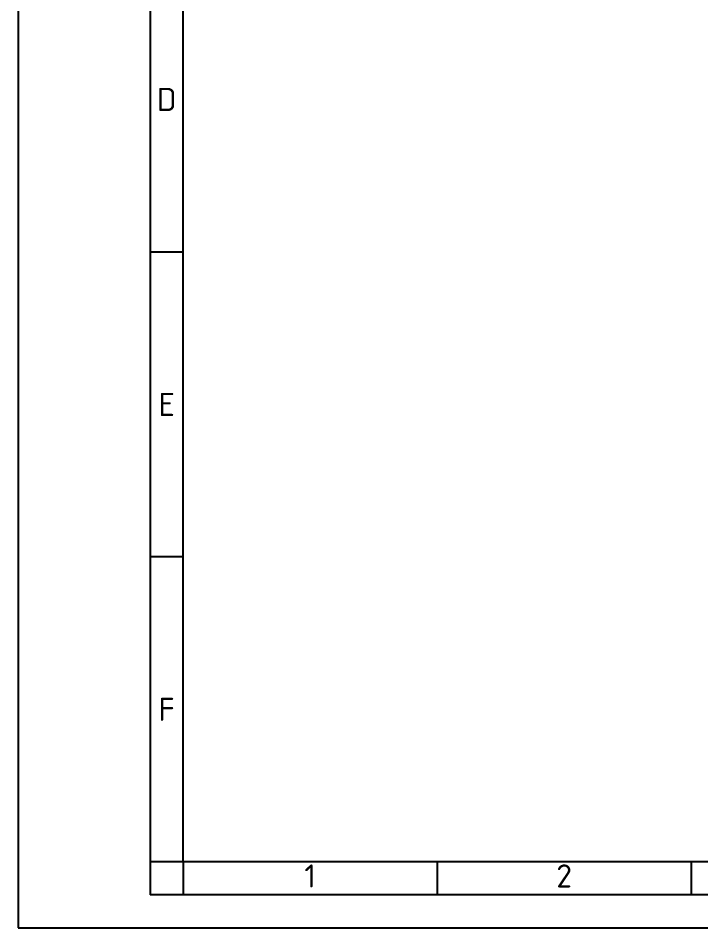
# Paper-space layout 'Presentación1' of a CAD drawing. Header units: millimetres. Extents: x 455 to 9071, y 15 to 4053.
# Drawn here: x 454.6 to 558, y 15.3 to 153.1 of the extents above; entities that cross this region are included whole.
import ezdxf

# ---------------------------------------------------------------- set-up
doc = ezdxf.new("R2010")
doc.units = ezdxf.units.MM
doc.layers.get('0').update_dxf_attribs({"color": 1})
for name, color, linetype in [('formato', 7, 'Continuous'), ('modulación', 6, 'Continuous'), ('modulación @ 1', 6, 'Continuous'), ('Márgenes', 1, 'Continuous')]:
    doc.layers.add(name, color=color, linetype=linetype)
doc.styles.get("Standard").update_dxf_attribs({"font": 'arial.ttf'})

# ---------------------------------------------------------------- blocks, each defined once
blk = doc.blocks.new('BORDER')
for p, q in [((0, 297), (0, 0)), ((0, 0), (420, 0))]:
    blk.add_line(p, q)

psp = doc.layouts.new('Presentación1')

# ---------------------------------------------------------------- linework, layer by layer
psp.add_line((479.558, 25.324), (479.558, 20.324))
at = {"layer": 'modulación'}
for p, q in [((474.557, 307.324), (474.557, 20.324)), ((479.558, 117.657), (474.558, 117.657)), ((479.558, 71.491), (474.558, 71.491)), ((479.558, 25.324), (474.558, 25.324)), ((479.558, 25.324), (479.558, 20.324)), ((518.057, 25.324), (518.057, 20.324)), ((556.556, 25.324), (556.556, 20.324)), ((869.557, 20.324), (474.557, 20.324))]:
    psp.add_line(p, q, dxfattribs=at)
at = {"layer": 'Márgenes'}
for p, q in [((479.557, 25.324), (479.557, 302.324)), ((864.557, 25.324), (479.558, 25.324))]:
    psp.add_line(p, q, dxfattribs=at)

# ---------------------------------------------------------------- block references
at = {"layer": 'formato'}
psp.add_blockref('BORDER', (454.557, 15.324), dxfattribs=at)

# ---------------------------------------------------------------- texts
at = {"layer": 'modulación', "char_height": 3.5, "width": 5, "attachment_point": 5}
for s, insert in [('{\\fISOCPEUR|b0|i0|c0|p34;D}', (477.058, 140.777)), ('{\\fISOCPEUR|b0|i0|c0|p34;E}', (477.058, 94.574)), ('{\\fISOCPEUR|b0|i0|c0|p34;F}', (477.058, 48.407))]:
    psp.add_mtext(s, dxfattribs=dict(at, insert=insert))
at = {"layer": 'modulación @ 1', "char_height": 3.5, "width": 38.49893, "attachment_point": 5}
for s, insert in [('{\\fISOCPEUR|b0|i0|c0|p34;1}', (498.808, 23.178)), ('{\\fISOCPEUR|b0|i0|c0|p34;2}', (537.307, 23.178))]:
    psp.add_mtext(s, dxfattribs=dict(at, insert=insert))

doc.saveas('drawing.dxf')
